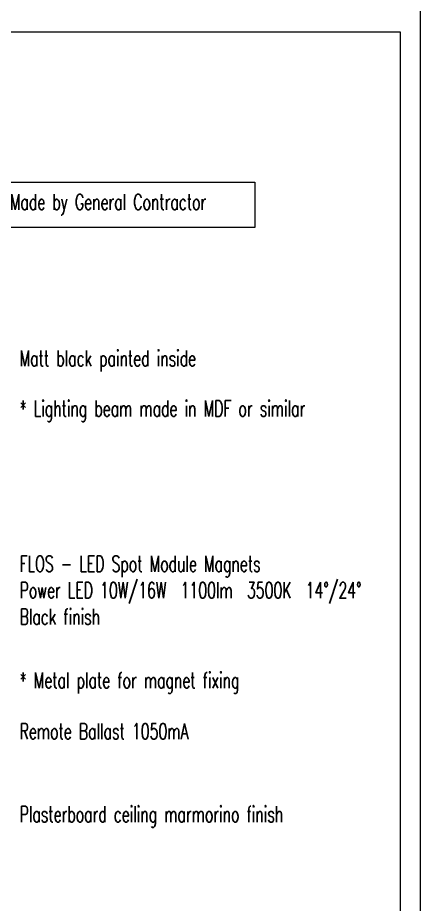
# Model space of a CAD drawing. Header units: millimetres. Extents: x 1734 to 22014, y 983 to 3953.
# Drawn here: x 10974 to 11278, y 1987 to 2656 of the extents above; entities that cross this region are included whole.
import ezdxf

# ---------------------------------------------------------------- set-up
doc = ezdxf.new("R2010")
doc.units = ezdxf.units.MM
doc.layers.add('LD_text', color=7, linetype='Continuous', lineweight=9)
doc.styles.add('SIMPLEX', font='SIMPLEX.SHX', dxfattribs={"width": 0.65})

msp = doc.modelspace()

# ---------------------------------------------------------------- linework, layer by layer
at = {"layer": 'LD_text'}
for points in [[(10345.699, 2725.511), (11277.785, 2725.511), (11277.785, 1403.462), (10345.699, 1403.462)], [(11262.785, 2645.511), (10360.699, 2645.511), (10360.699, 1463.462), (11262.785, 1463.462)], [(10944.944, 2532.284), (11152.667, 2532.284), (11152.667, 2498.069), (10944.944, 2498.069)]]:
    msp.add_lwpolyline(points, close=True, dxfattribs=at)

# ---------------------------------------------------------------- texts
at = {"layer": 'LD_text', "char_height": 12, "attachment_point": 4, "style": 'SIMPLEX'}
for s, insert, width in [('* Made by General Contractor', (10956.922, 2515.274, 0), 291.40854), ('Matt black painted inside', (10974.95, 2397.098), 182.69426), ('* Lighting beam made in MDF or similar', (10974.95, 2359.181), 250.20253), ('FLOS - LED Spot Module Magnets\\PPower LED 10W/16W  1100lm  3500K  14°/24°\\PBlack finish', (10974.95, 2223.858), 287.83511), ('* Metal plate for magnet fixing', (10974.95, 2153.829), 215.32779), ('Remote Ballast 1050mA', (10974.95, 2117.293), 182.69426), ('Plasterboard ceiling marmorino finish', (10974.95, 2052.646), 229.73309)]:
    msp.add_mtext(s, dxfattribs=dict(at, insert=insert, width=width))

doc.saveas('drawing.dxf')
